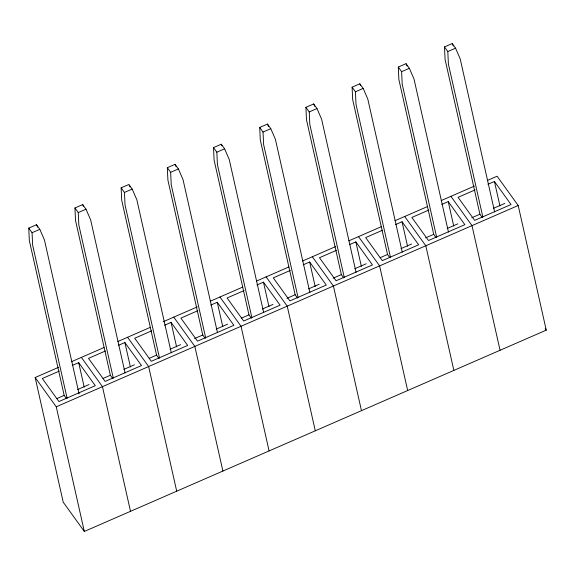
<?xml version="1.0" encoding="UTF-8"?>
<svg xmlns="http://www.w3.org/2000/svg" width="575" height="575" viewBox="0 0 575 575"><rect width="100%" height="100%" fill="white"/><g stroke="black" fill="none" stroke-linecap="round" stroke-linejoin="round"><path stroke-width="0.86" d="M66.549 398.683L64.177 395.392L29.325 240.544L28.75 228.103L36.498 224.724L39.819 229.332L44.448 240.005L79.106 393.983M112.743 378.558L110.371 375.259L75.519 220.412L74.944 207.97L82.692 204.592L86.013 209.207L90.642 219.88L125.098 372.981M158.937 358.426L156.565 355.134L121.713 200.28L121.138 187.838L128.886 184.46L132.207 189.074L136.836 199.748L171.292 352.849M205.131 338.294L202.759 335.002L167.907 180.147L167.332 167.706L175.08 164.335L178.401 168.942L183.03 179.616L217.487 332.717M251.325 318.162L248.953 314.87L214.094 160.022L213.526 147.581L221.267 144.203L224.595 148.81L229.224 159.483L263.681 312.592M297.519 298.037L295.14 294.745L260.288 139.89L259.713 127.449L267.461 124.071L270.789 128.685L275.418 139.358L309.875 292.459M343.713 277.905L341.334 274.613L306.482 119.758L305.907 107.317L313.655 103.946L316.983 108.553L321.612 119.226L356.069 272.327M389.9 257.772L387.528 254.481L352.676 99.626L352.101 87.192L359.849 83.813L363.177 88.421L367.806 99.094L402.263 252.195M436.094 237.64L433.723 234.348L398.87 79.501L398.295 67.059L406.043 63.681L409.364 68.288L413.993 78.962L448.457 232.07M482.288 217.515L479.917 214.223L445.064 59.369L444.489 46.927L452.238 43.549L455.558 48.163L460.187 58.837L494.651 211.938M67.11 398.252L32.646 245.151L32.071 232.71L39.819 229.332M113.297 378.12L78.84 225.019L78.265 212.577L86.013 209.207M159.491 357.995L125.034 204.887L124.459 192.452L132.207 189.074M205.685 337.863L171.228 184.762L170.653 172.32L178.401 168.942M251.879 317.731L217.422 164.63L216.847 152.188L224.595 148.81M298.073 297.598L263.616 144.498L263.041 132.056L270.789 128.685M344.267 277.473L309.803 124.372L309.235 111.931L316.983 108.553M390.461 257.341L355.997 104.24L355.429 91.799L363.177 88.421M436.655 237.209L402.191 84.108L401.623 71.667L409.364 68.288M482.849 217.084L448.385 63.976L447.81 51.534L455.558 48.163M487.37 180.464L497.095 176.23L518.197 205.498L546.25 330.143L84.317 531.451L63.214 502.176L35.161 377.531L58.664 367.288M71.631 361.639L104.046 347.508M117.825 341.507L150.24 327.383M163.207 321.734L197.239 306.899M210.213 301.25L242.628 287.119M256.4 281.118L288.822 266.987M302.594 260.985L335.822 246.51M348.788 240.853L381.203 226.73M394.982 220.728L427.397 206.597M441.176 200.596L474.404 186.113M59.29 371.105L42.313 378.501L58.93 401.551L95.299 385.696L78.689 362.652L72.22 365.47M105.484 350.973L88.507 358.369L105.124 381.419L141.493 365.571L124.883 342.52L118.414 345.338M151.678 330.848L134.701 338.244L151.318 361.287L187.687 345.438L171.077 322.388L164.608 325.206M197.865 310.716L180.895 318.112L197.505 341.155L233.881 325.306L217.264 302.263L210.802 305.081M244.059 290.583L227.089 297.979L243.699 321.03L280.075 305.174L263.458 282.131L256.996 284.948M290.253 270.451L273.283 277.847L289.893 300.897L326.269 285.049L309.652 261.999L303.19 264.816M336.447 250.326L319.477 257.722L336.088 280.765L372.463 264.917L355.846 241.867L349.377 244.684M382.641 230.194L365.664 237.59L382.282 260.64L418.658 244.785L402.04 221.742L395.571 224.559M428.835 210.062L411.858 217.458L428.476 240.508L464.852 224.66L448.234 201.609L441.765 204.427M475.029 189.93L458.052 197.333L474.67 220.376L511.038 204.528L494.428 181.477L487.959 184.295M56.832 398.597L64.177 395.392M77.611 389.541L89.046 384.56M103.026 378.465L110.371 375.259M123.805 369.409L134.421 364.78M149.213 358.333L156.565 355.134M169.999 349.277L180.615 344.655M194.594 338.56L202.759 335.002M216.193 329.144L227.621 324.163M241.601 318.076L248.953 314.87M262.387 309.019L273.003 304.391M286.975 298.303L295.14 294.745M308.581 288.887L319.19 284.258M333.169 278.171L341.334 274.613M354.775 268.755L366.203 263.774M380.183 257.686L387.528 254.481M400.969 248.63L411.578 244.001M425.558 237.906L433.723 234.348M447.156 228.498L457.772 223.869M471.752 217.781L479.917 214.223M493.35 208.366L504.785 203.385M35.161 377.531L56.264 406.798L518.197 205.498M444.489 46.927L447.81 51.534M398.295 67.059L401.623 71.667M450.901 196.355L472.003 225.63L500.056 350.276M545.222 328.72L546.25 330.143M352.101 87.192L355.429 91.799M404.707 216.487L425.809 245.755L453.862 370.408M305.907 107.317L309.235 111.931M358.512 236.62L379.615 265.887L407.668 390.54M259.713 127.449L263.041 132.056M312.318 256.752L333.421 286.019L361.474 410.665M213.526 147.581L216.847 152.188M266.124 276.877L287.227 306.152L315.287 430.797M167.332 167.706L170.653 172.32M219.938 297.009L241.033 326.277L269.093 450.929M121.138 187.838L124.459 192.452M173.743 317.141L194.839 346.409L222.899 471.054M74.944 207.97L78.265 212.577M127.549 337.266L148.645 366.541L176.705 491.187M28.75 228.103L32.071 232.71M81.355 357.398L102.458 386.673L130.511 511.319M452.238 43.549L453.308 46.014M406.043 63.681L407.114 66.147M359.849 83.813L360.561 85.452M313.655 103.946L314.726 106.404M267.461 124.071L268.532 126.536M221.267 144.203L221.986 145.849M175.08 164.335L176.144 166.793M129.238 185.287L129.95 186.925M82.692 204.592L83.404 206.238M36.498 224.724L37.569 227.19M494.428 181.477L499.941 205.979M448.234 201.609L453.747 226.112M402.04 221.742L407.553 246.244M355.846 241.867L361.359 266.376M309.652 261.999L315.172 286.501M263.458 282.131L268.978 306.633M217.264 302.263L222.784 326.765M171.077 322.388L176.59 346.897M124.883 342.52L130.396 367.022M78.689 362.652L84.202 387.155M56.264 406.798L84.317 531.451"/></g></svg>
